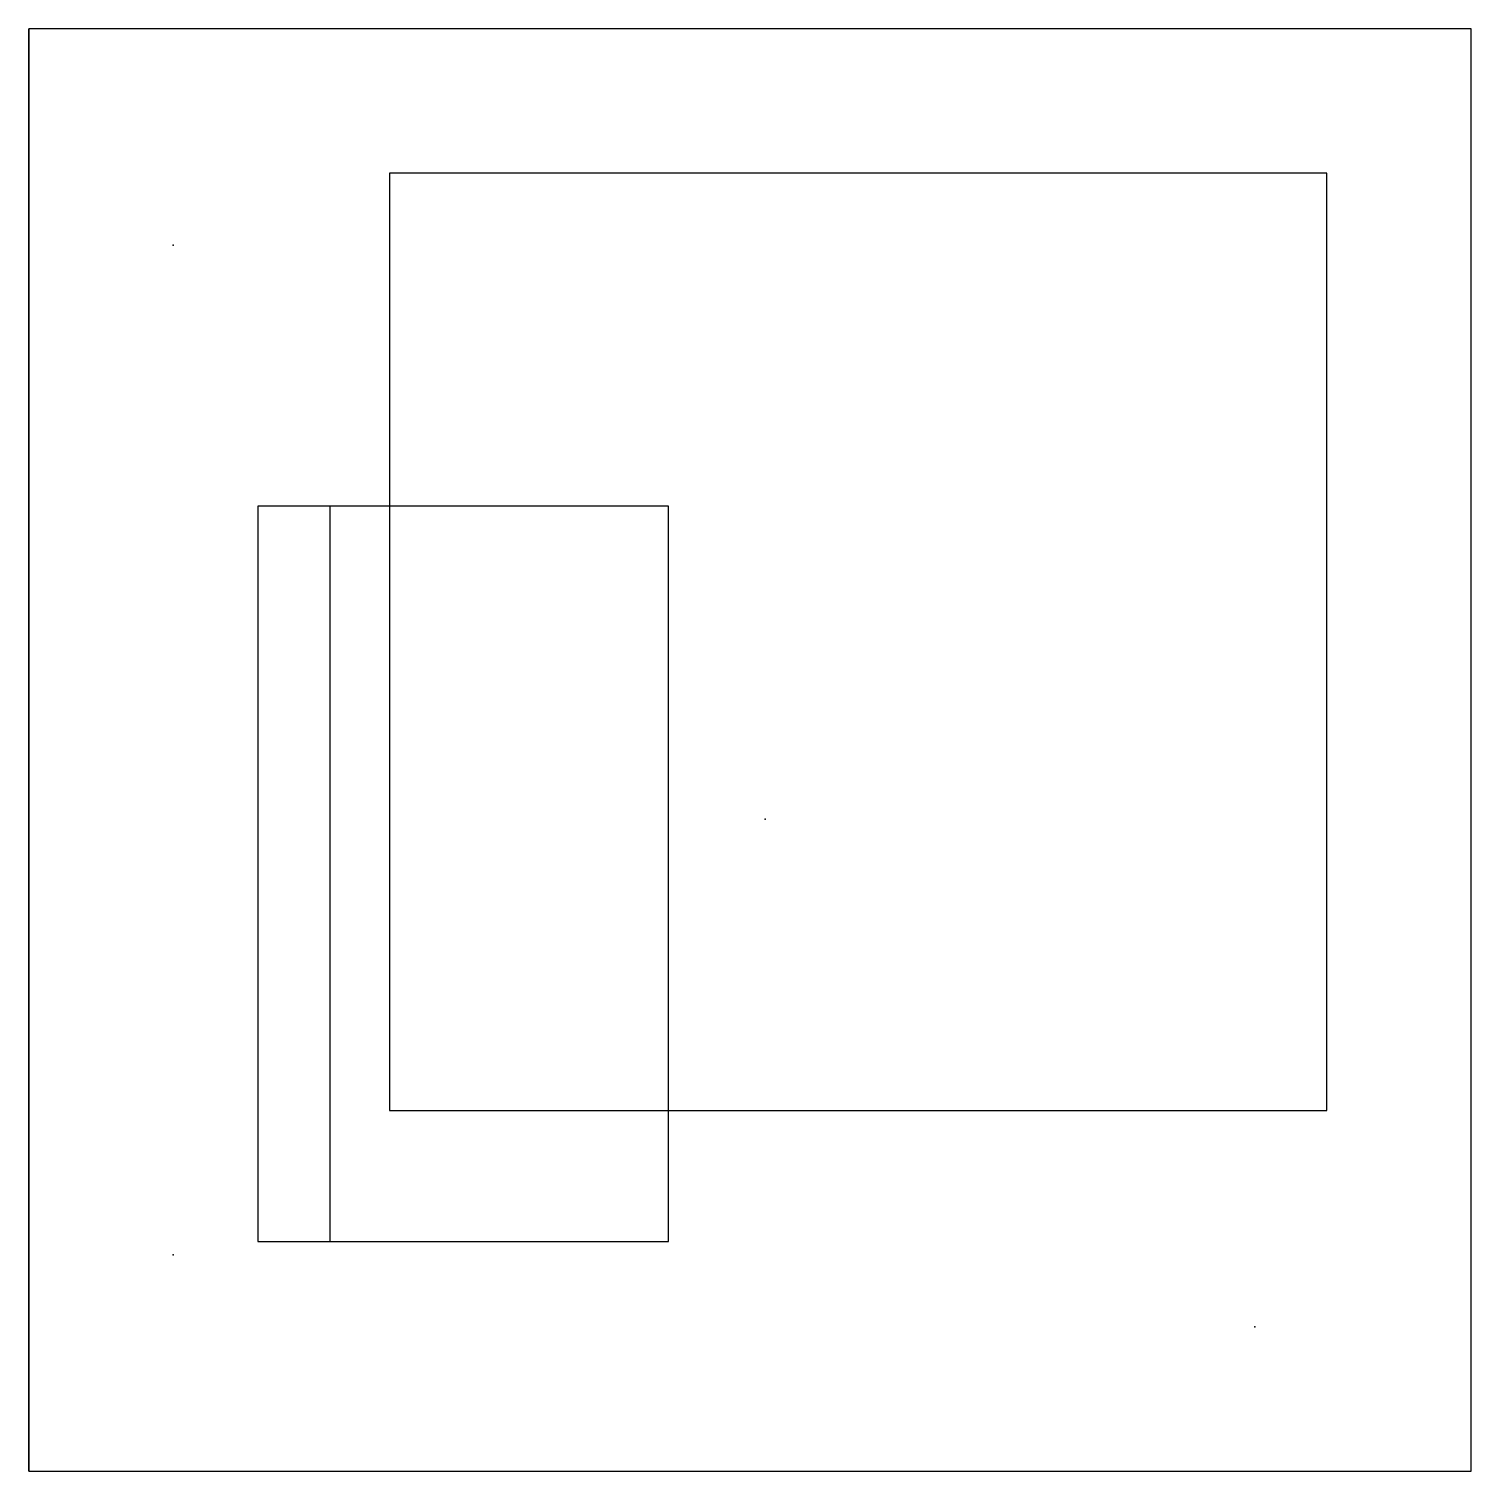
# Model space of a CAD drawing. Extents: x 0 to 20, y 0 to 20.
import ezdxf

# ---------------------------------------------------------------- set-up
doc = ezdxf.new("R2010")
doc.units = 0
doc.header["$LTSCALE"] = 50
for name, color, linetype in [('CONNECTIONS', 40, 'CONTINUOUS'), ('FLOORS', 5, 'CONTINUOUS'), ('LOCATIONS', 7, 'CONTINUOUS'), ('VOIDS', 1, 'CONTINUOUS'), ('WALLS', 96, 'CONTINUOUS')]:
    doc.layers.add(name, color=color, linetype=linetype)

msp = doc.modelspace()

# ---------------------------------------------------------------- linework, layer by layer
at = {"layer": 'CONNECTIONS'}
for p, q in [((0, 0), (0, 20, 5)), ((0, 0, 10), (0, 20, 15)), ((20, 0, 5), (20, 20, 10))]:
    msp.add_line(p, q, dxfattribs=at)
at = {"layer": 'FLOORS'}
msp.add_lwpolyline([(0, 0), (20, 0), (20, 20), (0, 20)], close=True, dxfattribs=at)
msp.add_lwpolyline([(0, 0), (20, 0), (20, 20), (0, 20)], close=True, dxfattribs=at)
msp.add_lwpolyline([(0, 0), (20, 0), (20, 20), (0, 20)], close=True, dxfattribs=at)
msp.add_lwpolyline([(0, 0), (20, 0), (20, 20), (0, 20)], close=True, dxfattribs=at)
msp.add_lwpolyline([(0, 0), (20, 0), (20, 20), (0, 20)], close=True, dxfattribs=at)
at = {"layer": 'LOCATIONS'}
for p in [(2, 17), (10.21, 9.04), (2, 3, 10), (17, 2)]:
    msp.add_point(p, dxfattribs=at)
at = {"layer": 'VOIDS'}
msp.add_lwpolyline([(5, 5), (18, 5), (18, 18), (5, 18)], close=True, dxfattribs=at)
msp.add_lwpolyline([(5, 5), (18, 5), (18, 18), (5, 18)], close=True, dxfattribs=at)
msp.add_lwpolyline([(5, 5), (18, 5), (18, 18), (5, 18)], close=True, dxfattribs=at)
msp.add_lwpolyline([(5, 5), (18, 5), (18, 18), (5, 18)], close=True, dxfattribs=at)
at = {"layer": 'WALLS'}
for points in [[(3.176, 3.185), (4.176, 3.185), (4.176, 13.383), (3.176, 13.383)], [(3.176, 3.185), (4.176, 3.185), (4.176, 13.383), (3.176, 13.383)], [(3.176, 3.185), (4.176, 3.185), (4.176, 13.383), (3.176, 13.383)], [(3.176, 3.185), (4.176, 3.185), (4.176, 13.383), (3.176, 13.383)], [(3.176, 3.185), (8.868, 3.185), (8.868, 13.383), (3.176, 13.383)]]:
    msp.add_lwpolyline(points, close=True, dxfattribs=at)

doc.saveas('drawing.dxf')
